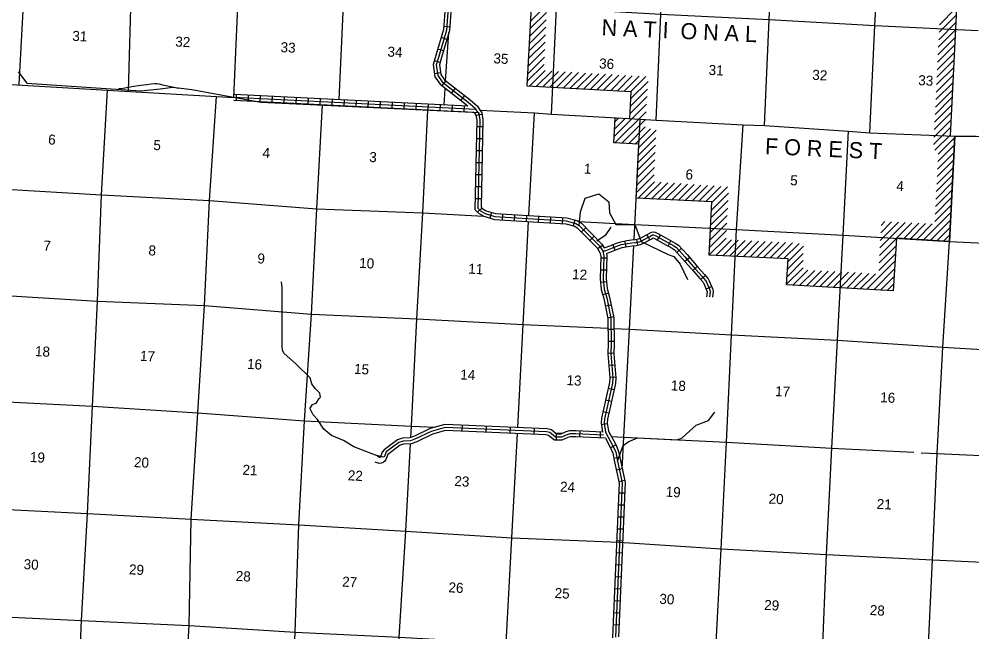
# Model space of a CAD drawing. Extents: x 207145 to 882112, y 15644499 to 16934720.
# Drawn here: x 442773 to 490130, y 16622884 to 16653353 of the extents above; entities that cross this region are included whole.
import ezdxf

# ---------------------------------------------------------------- set-up
doc = ezdxf.new("R2010")
doc.units = 0
for name, color, linetype in [('L11', 7, 'Continuous'), ('L13', 7, 'Continuous'), ('L14', 7, 'Continuous'), ('L37', 7, 'Continuous'), ('L8', 7, 'Continuous'), ('L9', 7, 'Continuous')]:
    doc.layers.add(name, color=color, linetype=linetype)

msp = doc.modelspace()

# ---------------------------------------------------------------- linework, layer by layer
at = {"layer": 'L11'}
for points in [[(463930, 16633201), (463207, 16632994), (462421, 16632615), (462194, 16632531), (461830, 16632518), (461573, 16632441), (460911, 16631940)], [(463966, 16632899), (463314, 16632712), (462538, 16632339), (462253, 16632233), (461880, 16632219), (461711, 16632169), (461096, 16631703)], [(461096, 16631703), (460999, 16631457), (460945, 16631369), (460873, 16631307), (460782, 16631267), (460666, 16631255), (460475, 16631327), (460473, 16631328)], [(460911, 16631940), (460819, 16631818), (460729, 16631591), (460714, 16631566), (460712, 16631564), (460704, 16631561), (460586, 16631606), (460588, 16631605)]]:
    msp.add_lwpolyline(points, dxfattribs=at)
at = {"layer": 'L13'}
for p, q in [((463974, 16650271), (464137, 16652678)), ((463894, 16649089), (463948, 16649891)), ((473336, 16642391), (473646, 16648382)), ((470568, 16643295), (473374, 16643141)), ((469410, 16632782), (469779, 16632759)), ((472755, 16630973), (472828, 16632568))]:
    msp.add_line(p, q, dxfattribs=at)
for points in [[(442786, 16650095), (443057, 16655322), (443375, 16660670), (443673, 16665942), (443903, 16671202), (444268, 16676480), (444309, 16677205)], [(448209, 16649761), (448359, 16655083), (448624, 16660366), (448887, 16665615), (449184, 16670871), (449460, 16676061)], [(453449, 16649459), (453682, 16654758), (453982, 16660073), (454236, 16665306), (454441, 16670567), (454764, 16675733)], [(458690, 16649348), (458921, 16654446), (459246, 16659760), (459536, 16665033), (459818, 16670332), (460054, 16674761)], [(469240, 16648618), (469480, 16653894), (469768, 16659142), (470077, 16664465), (470077, 16664476)], [(474439, 16648325), (474670, 16653593), (475010, 16658872), (475312, 16664237), (475314, 16664280)], [(479815, 16648057), (480054, 16653324), (480335, 16658598), (480583, 16663705)], [(485061, 16647703), (485311, 16653036), (485602, 16658326), (485890, 16663432)], [(464267, 16654188), (469480, 16653894), (474670, 16653593), (480054, 16653324), (485311, 16653036), (490440, 16652780)], [(421107, 16651322), (421741, 16651275), (426295, 16651014), (426988, 16650954), (431569, 16650717), (432281, 16650690), (436919, 16650425), (437562, 16650384), (447165, 16649821)], [(445336, 16613003), (445663, 16618355), (445884, 16623447), (446168, 16628771), (446419, 16634105), (446672, 16639321), (446862, 16644616), (447165, 16649821)], [(447165, 16649821), (453449, 16649459)], [(450791, 16615752), (450929, 16618075), (451228, 16623197), (451325, 16628488), (451658, 16633784), (451992, 16639106), (452245, 16644330), (452580, 16649509)], [(457310, 16638689), (457572, 16643922), (457848, 16649089)], [(462246, 16632551), (462278, 16633120), (462537, 16638453), (462843, 16643726), (463082, 16648829)], [(465680, 16648830), (468389, 16648694), (469240, 16648618), (473646, 16648382), (474439, 16648325), (478761, 16648093), (479815, 16648057), (484000, 16647781), (485061, 16647703), (489285, 16647534), (490341, 16647531), (493784, 16647305)], [(468109, 16643585), (468389, 16648694)], [(476617, 16607800), (476881, 16611274), (477155, 16616573), (477379, 16621706), (477671, 16627022), (477928, 16632313), (478187, 16637655), (478425, 16642897), (478761, 16648093)], [(481439, 16599610), (481485, 16600443), (481786, 16605783), (481974, 16611036), (482412, 16616268), (482689, 16621458), (482903, 16626727), (483168, 16632018), (483454, 16637392), (483725, 16642616), (484000, 16647781)], [(486789, 16600259), (487011, 16605522), (487298, 16610737), (487654, 16616007), (487923, 16621197), (488162, 16626473), (488410, 16631756), (488684, 16637039), (489022, 16642293), (489285, 16647534)], [(420402, 16646024), (420714, 16646005), (426021, 16645698), (431232, 16645497), (436554, 16645147), (441856, 16644916), (446862, 16644616), (452245, 16644330), (457572, 16643922), (462843, 16643726), (465858, 16643556)], [(467555, 16633047), (467828, 16638164), (468093, 16643283)], [(473374, 16643141), (478425, 16642897), (483725, 16642616), (489022, 16642293), (494240, 16642041), (499524, 16641777), (502459, 16641602)], [(472828, 16632568), (473105, 16637942), (473320, 16642088)], [(417908, 16640895), (420434, 16640765), (425742, 16640466), (430984, 16640213), (436234, 16639943), (441550, 16639635), (446672, 16639321), (451992, 16639106), (457310, 16638689)], [(455778, 16608375), (455909, 16612413), (456269, 16617758), (456500, 16622875), (456684, 16628212), (456960, 16633385), (457310, 16638689)], [(457310, 16638689), (462537, 16638453), (467828, 16638164), (472043, 16637987)], [(472343, 16637974), (473105, 16637942), (478187, 16637655), (483454, 16637392), (488684, 16637039), (494032, 16636721), (499250, 16636486), (504570, 16636271), (509764, 16635877), (510973, 16635815)], [(417456, 16635597), (420125, 16635442), (425508, 16635148), (430735, 16634745), (435914, 16634553), (441210, 16634373), (446419, 16634105), (451658, 16633784), (456960, 16633385)], [(456960, 16633385), (462278, 16633120), (463472, 16633070)], [(464966, 16585442), (465308, 16590751), (465546, 16595985), (465879, 16601306), (466130, 16606649), (466397, 16611789), (466705, 16617111), (466983, 16622326), (467263, 16627566), (467539, 16632748)], [(472203, 16632607), (472828, 16632568)], [(472828, 16632568), (477928, 16632313), (483168, 16632018), (487243, 16631815)], [(459711, 16585772), (459984, 16591042), (460254, 16596274), (460590, 16601621), (460829, 16606896), (461125, 16612127), (461350, 16617463), (461659, 16622626), (461990, 16627888), (462229, 16632232)], [(487604, 16631796), (488410, 16631756), (493846, 16631510), (499010, 16631193), (504309, 16630887), (509466, 16630596)], [(422855, 16630057), (430430, 16629498), (435643, 16629313), (440892, 16629034), (446168, 16628771), (451325, 16628488), (456684, 16628212), (461990, 16627888), (467263, 16627566), (472591, 16627351), (477671, 16627022), (482903, 16626727), (488162, 16626473), (493539, 16626221), (498722, 16625945), (503993, 16625598), (509277, 16625334), (514514, 16625132), (517306, 16624984), (519803, 16624977), (525052, 16624673), (530248, 16624506), (535522, 16624041), (540712, 16623740)], [(427104, 16624444), (430167, 16624257), (435462, 16624034), (440642, 16623700), (445884, 16623447), (451228, 16623197), (456500, 16622875), (461659, 16622626), (466983, 16622326), (472713, 16621986)]]:
    msp.add_lwpolyline(points, dxfattribs=at)
at = {"layer": 'L37'}
for p, q in [((468200, 16653257), (468995, 16654052)), ((488514, 16653065), (489336, 16653887)), ((468179, 16652882), (468979, 16653682)), ((488495, 16652693), (489338, 16653535)), ((468137, 16652133), (468947, 16652943)), ((468158, 16652508), (468963, 16653313)), ((488477, 16652321), (489319, 16653164)), ((468116, 16651758), (468930, 16652573)), ((488441, 16651578), (489283, 16652420)), ((488459, 16651950), (489301, 16652792)), ((468095, 16651384), (468914, 16652203)), ((488423, 16651206), (489265, 16652048)), ((468073, 16651009), (468898, 16651834)), ((488404, 16650834), (489247, 16651676)), ((468031, 16650260), (468866, 16651094)), ((468052, 16650634), (468882, 16651464)), ((488386, 16650463), (489228, 16651305)), ((468142, 16650017), (468915, 16650790)), ((468477, 16649999), (469248, 16650770)), ((468812, 16649980), (469582, 16650750)), ((469146, 16649961), (469916, 16650730)), ((469481, 16649942), (470249, 16650710)), ((469816, 16649923), (470583, 16650690)), ((470151, 16649904), (470917, 16650670)), ((470485, 16649885), (471250, 16650650)), ((470820, 16649867), (471584, 16650630)), ((471155, 16649848), (471917, 16650610)), ((471489, 16649829), (472251, 16650591)), ((471824, 16649810), (472585, 16650571)), ((472159, 16649791), (472918, 16650551)), ((472493, 16649772), (473252, 16650531)), ((488350, 16649719), (489192, 16650561)), ((488368, 16650091), (489210, 16650933)), ((472828, 16649753), (473586, 16650511)), ((473163, 16649735), (473919, 16650491)), ((473180, 16649399), (474033, 16650251)), ((488332, 16649347), (489174, 16650189)), ((473157, 16649022), (474009, 16649874)), ((488313, 16648975), (489156, 16649818)), ((472351, 16647508), (473962, 16649119)), ((473134, 16648645), (473985, 16649497)), ((488295, 16648604), (489137, 16649446)), ((472389, 16647193), (473938, 16648742)), ((488259, 16647860), (489101, 16648702)), ((488277, 16648232), (489119, 16649074)), ((472371, 16647882), (472910, 16648421)), ((472391, 16648255), (472574, 16648439)), ((472724, 16647175), (473914, 16648364)), ((488240, 16647488), (489083, 16648331)), ((473060, 16647157), (473890, 16647987)), ((473395, 16647139), (474155, 16647898)), ((473572, 16646962), (474436, 16647825)), ((488222, 16647117), (489064, 16647959)), ((473553, 16646589), (474419, 16647456)), ((488288, 16646829), (489046, 16647587)), ((488456, 16646644), (489282, 16647469)), ((473534, 16646216), (474403, 16647086)), ((488437, 16646271), (489263, 16647097)), ((473495, 16645471), (474371, 16646346)), ((473514, 16645843), (474387, 16646716)), ((488398, 16645525), (489226, 16646353)), ((488418, 16645898), (489245, 16646725)), ((473476, 16645098), (474354, 16645977)), ((488379, 16645152), (489207, 16645980)), ((473456, 16644725), (474338, 16645607)), ((488360, 16644779), (489189, 16645608)), ((473525, 16644440), (474351, 16645266)), ((473863, 16644424), (474681, 16645242)), ((474200, 16644408), (475011, 16645219)), ((474537, 16644392), (475342, 16645196)), ((474875, 16644375), (475672, 16645173)), ((475212, 16644359), (476002, 16645149)), ((475549, 16644343), (476333, 16645126)), ((475886, 16644326), (476663, 16645103)), ((476224, 16644310), (476993, 16645080)), ((476561, 16644294), (477323, 16645056)), ((476898, 16644278), (477654, 16645033)), ((477199, 16644225), (477984, 16645010)), ((488321, 16644033), (489151, 16644864)), ((488340, 16644406), (489170, 16645236)), ((477181, 16643853), (478029, 16644701)), ((488302, 16643660), (489133, 16644491)), ((477145, 16643110), (477992, 16643957)), ((477163, 16643482), (478010, 16644329)), ((488282, 16643287), (489114, 16644119)), ((477127, 16642739), (477973, 16643585)), ((487720, 16642372), (489095, 16643747)), ((477109, 16642367), (477954, 16643212)), ((485557, 16641976), (486813, 16643233)), ((485577, 16642350), (486476, 16643249)), ((485597, 16642723), (486140, 16643266)), ((485617, 16643097), (485803, 16643283)), ((486387, 16642453), (487150, 16643216)), ((486721, 16642433), (487486, 16643199)), ((487054, 16642413), (487823, 16643182)), ((487387, 16642392), (488160, 16643165)), ((488054, 16642352), (489077, 16643375)), ((488387, 16642331), (489058, 16643003)), ((477092, 16641997), (477936, 16642840)), ((488720, 16642311), (489039, 16642630)), ((477073, 16641624), (477917, 16642468)), ((477406, 16641603), (478181, 16642378)), ((477743, 16641587), (478517, 16642360)), ((478080, 16641571), (478853, 16642343)), ((478418, 16641554), (479189, 16642325)), ((478755, 16641538), (479525, 16642308)), ((479092, 16641522), (479861, 16642290)), ((479429, 16641506), (480197, 16642273)), ((479771, 16641494), (480533, 16642255)), ((480107, 16641476), (480869, 16642238)), ((480443, 16641459), (481205, 16642220)), ((480779, 16641441), (481541, 16642203)), ((480981, 16641290), (481755, 16642064)), ((485517, 16641229), (486350, 16642062)), ((485537, 16641603), (486373, 16642438)), ((480961, 16640916), (481749, 16641704)), ((485497, 16640856), (486327, 16641685)), ((480942, 16640543), (481742, 16641344)), ((484913, 16639918), (486304, 16641309)), ((480922, 16640170), (481736, 16640984)), ((481234, 16640128), (481982, 16640876)), ((481568, 16640109), (482317, 16640858)), ((481903, 16640090), (482653, 16640840)), ((482237, 16640071), (482988, 16640821)), ((482571, 16640052), (483323, 16640803)), ((482906, 16640032), (483658, 16640785)), ((483240, 16640013), (483993, 16640766)), ((483575, 16639994), (484329, 16640748)), ((483909, 16639975), (484664, 16640730)), ((484244, 16639956), (484999, 16640711)), ((484578, 16639937), (485334, 16640693)), ((485247, 16639899), (486281, 16640932)), ((485582, 16639880), (486258, 16640556)), ((485916, 16639861), (486235, 16640179))]:
    msp.add_line(p, q, dxfattribs=at)
msp.add_lwpolyline([(489355, 16653882), (489044, 16647548), (489285, 16647534), (489022, 16642293), (486373, 16642454), (486214, 16639844), (480921, 16640146), (480989, 16641430), (477073, 16641619), (477201, 16644263), (473442, 16644444), (473581, 16647129), (472334, 16647196), (472401, 16648448), (473120, 16648408), (473201, 16649732), (468018, 16650024), (468240, 16653964), (466859, 16654042), (467087, 16658381)], dxfattribs=at)
at = {"layer": 'L8'}
for p, q in [((464179, 16652953), (463881, 16652975)), ((464037, 16652344), (463751, 16652428)), ((463868, 16651771), (463582, 16651856)), ((463699, 16651199), (463413, 16651284)), ((463718, 16650678), (463423, 16650635)), ((463975, 16650284), (463790, 16650050)), ((453570, 16649602), (453555, 16649304)), ((464444, 16649916), (464260, 16649681)), ((454165, 16649572), (454151, 16649274)), ((454761, 16649543), (454746, 16649245)), ((455357, 16649513), (455342, 16649215)), ((455953, 16649483), (455938, 16649185)), ((456549, 16649454), (456534, 16649156)), ((457145, 16649424), (457130, 16649126)), ((457741, 16649394), (457726, 16649096)), ((458337, 16649365), (458322, 16649067)), ((458932, 16649335), (458918, 16649037)), ((459528, 16649305), (459513, 16649007)), ((460124, 16649276), (460109, 16648978)), ((460720, 16649246), (460705, 16648948)), ((461316, 16649216), (461301, 16648918)), ((461912, 16649187), (461897, 16648889)), ((462508, 16649157), (462493, 16648859)), ((463104, 16649127), (463089, 16648829)), ((464913, 16649547), (464729, 16649313)), ((463699, 16649098), (463685, 16648800)), ((464295, 16649068), (464280, 16648770)), ((464891, 16649038), (464876, 16648740)), ((465779, 16648604), (465484, 16648563)), ((465809, 16647987), (465511, 16647993)), ((465797, 16647390), (465499, 16647396)), ((465786, 16646794), (465488, 16646800)), ((465774, 16646197), (465476, 16646203)), ((465762, 16645601), (465464, 16645607)), ((465751, 16645004), (465452, 16645010)), ((465739, 16644408), (465441, 16644414)), ((465780, 16643948), (465558, 16643748)), ((466248, 16643748), (466164, 16643462)), ((466802, 16643667), (466783, 16643369)), ((467397, 16643629), (467378, 16643332)), ((467993, 16643591), (467974, 16643294)), ((468588, 16643554), (468569, 16643256)), ((469184, 16643516), (469165, 16643218)), ((469779, 16643478), (469760, 16643181)), ((470391, 16643360), (470315, 16643071)), ((470935, 16642980), (470722, 16642771)), ((471353, 16642555), (471140, 16642346)), ((474114, 16642371), (473976, 16642636)), ((474507, 16642355), (474649, 16642617)), ((471779, 16642095), (471527, 16641936)), ((472401, 16641868), (472285, 16642143)), ((472943, 16642033), (472881, 16642325)), ((473532, 16642118), (473473, 16642410)), ((475030, 16642070), (475173, 16642331)), ((475467, 16641748), (475686, 16641950)), ((471985, 16641458), (471687, 16641468)), ((475864, 16641309), (476089, 16641504)), ((471966, 16640862), (471668, 16640871)), ((476255, 16640858), (476480, 16641053)), ((476650, 16640411), (476875, 16640606)), ((471968, 16640285), (471671, 16640257)), ((472065, 16639727), (471778, 16639644)), ((476917, 16639941), (477194, 16640052)), ((472202, 16639135), (471910, 16639075)), ((472322, 16638550), (472029, 16638490)), ((472343, 16637927), (472045, 16637922)), ((472354, 16637331), (472056, 16637325)), ((472329, 16636724), (472031, 16636740)), ((472377, 16636150), (472079, 16636125)), ((472427, 16635556), (472130, 16635531)), ((472337, 16634923), (472046, 16634988)), ((472206, 16634340), (471915, 16634406)), ((472076, 16633758), (471785, 16633824)), ((472005, 16633226), (471710, 16633180)), ((472434, 16632185), (472172, 16632041)), ((472628, 16631577), (472336, 16631515)), ((472750, 16630993), (472458, 16630932)), ((472872, 16630409), (472580, 16630348)), ((472870, 16629778), (472572, 16629790)), ((472845, 16629182), (472547, 16629194)), ((472820, 16628586), (472522, 16628598)), ((472795, 16627989), (472497, 16628002)), ((472770, 16627393), (472472, 16627406)), ((472745, 16626797), (472447, 16626810)), ((472720, 16626201), (472422, 16626214)), ((472695, 16625605), (472397, 16625618)), ((472670, 16625009), (472372, 16625022)), ((472645, 16624413), (472347, 16624425)), ((472620, 16623817), (472322, 16623829)), ((472593, 16623220), (472295, 16623234))]:
    msp.add_line(p, q, dxfattribs=at)
for points in [[(464447, 16672871), (464750, 16672192), (465033, 16671427), (465094, 16670772), (464484, 16666276), (465011, 16663381), (465294, 16661915), (465144, 16660492), (465043, 16660049), (464244, 16659149), (464030, 16655044), (463871, 16652835), (463486, 16651534), (463355, 16651091), (463444, 16650484), (463694, 16650124), (465001, 16649098), (465081, 16649030)], [(464820, 16659345), (464539, 16659028), (464330, 16655025), (464167, 16652781), (463774, 16651449), (463661, 16651069), (463731, 16650598), (463915, 16650332), (465191, 16649330), (465553, 16649020), (465658, 16648863), (465769, 16648686), (465817, 16648340), (465732, 16644003), (465794, 16643934), (465993, 16643824), (466446, 16643690), (469993, 16643466), (470504, 16643331), (470702, 16643218), (471734, 16642168), (471858, 16641972)], [(464180, 16655035), (464019, 16652808), (463630, 16651492), (463508, 16651080), (463587, 16650541), (463805, 16650228), (465096, 16649214), (465439, 16648920), (465532, 16648781), (465625, 16648634), (465667, 16648331), (465581, 16643946), (465699, 16643815), (465934, 16643685), (466420, 16643542), (469969, 16643317), (470447, 16643191), (470609, 16643098), (471616, 16642074), (471785, 16641806), (471839, 16641561), (471804, 16640442), (471851, 16639930), (471978, 16639488), (472183, 16638481), (472207, 16637227), (472179, 16636711), (472281, 16635510), (472260, 16635260), (471862, 16633486), (471848, 16633264), (471919, 16632812), (472307, 16632106), (472425, 16631815), (472518, 16631375), (472742, 16630299), (472469, 16623778), (472417, 16622619)], [(442734, 16650736), (443163, 16650163), (448833, 16649791), (449778, 16649876), (450408, 16649962), (451353, 16649848), (454789, 16649217), (465642, 16648702)], [(450701, 16649900), (450227, 16649998), (449912, 16650073), (449729, 16650112), (449627, 16650126), (449519, 16650128), (449342, 16650116), (449115, 16650090), (448817, 16650044), (448384, 16649980), (448034, 16649918), (447858, 16649890), (447709, 16649878)], [(465081, 16649030), (453457, 16649609)], [(465397, 16648713), (453442, 16649309)], [(465480, 16648860), (453449, 16649459)], [(465397, 16648713), (465480, 16648581), (465517, 16648322), (465430, 16643890), (465604, 16643696), (465876, 16643546), (466394, 16643393), (469945, 16643168), (470390, 16643051), (470517, 16642978), (471497, 16641981), (471644, 16641748), (471688, 16641547), (471653, 16640438), (471703, 16639902), (471832, 16639453), (472034, 16638465), (472057, 16637230), (472029, 16636708), (472131, 16635510), (472111, 16635283), (471713, 16633507), (471697, 16633257), (471766, 16632820)], [(470609, 16643098), (470683, 16643772), (470908, 16644446), (471582, 16644670), (472076, 16644266), (472121, 16643727), (472435, 16643142), (473374, 16643141), (473684, 16642289), (475028, 16641640), (475307, 16641549), (475625, 16641171), (475989, 16640401)], [(472177, 16643010), (471904, 16642600), (471483, 16642303)], [(471781, 16641824), (471895, 16641826), (472241, 16641963), (472514, 16642078), (472716, 16642137), (473006, 16642199), (473235, 16642230), (473424, 16642248), (473604, 16642284), (473769, 16642359), (474120, 16642542), (474255, 16642619), (474302, 16642625), (474340, 16642615), (474422, 16642571), (474837, 16642346), (475308, 16642087), (475441, 16641996), (475860, 16641540), (476399, 16640919), (476725, 16640552), (476894, 16640358), (476943, 16640275), (477082, 16639930), (477104, 16639875), (477115, 16639798), (477093, 16639537)], [(471858, 16641972), (472184, 16642102), (472464, 16642219), (472679, 16642283), (472980, 16642346), (473217, 16642379), (473402, 16642397), (473557, 16642428), (473703, 16642494), (474048, 16642674), (474207, 16642764), (474311, 16642777), (474395, 16642756), (474494, 16642703), (474909, 16642477), (475387, 16642215), (475539, 16642111), (475972, 16641640), (476512, 16641018), (476838, 16640651), (477015, 16640446), (477078, 16640342), (477222, 16639985), (477250, 16639915), (477266, 16639802), (477242, 16639524)], [(471964, 16641692), (472298, 16641824), (472565, 16641936), (472753, 16641992), (473032, 16642051), (473252, 16642081), (473446, 16642100), (473650, 16642141), (473835, 16642224), (474192, 16642410), (474295, 16642469), (474350, 16642439), (474765, 16642214), (475230, 16641959), (475342, 16641882), (475748, 16641440), (476286, 16640820), (476612, 16640453), (476772, 16640269), (476809, 16640208), (476943, 16639874), (476958, 16639836), (476964, 16639794), (476943, 16639550)], [(471964, 16641692), (471989, 16641575), (471954, 16640447), (471999, 16639958), (472124, 16639524), (472333, 16638498), (472357, 16637225), (472329, 16636713), (472432, 16635509), (472408, 16635237), (472011, 16633465), (471999, 16633271), (472063, 16632861), (472443, 16632170), (472569, 16631859), (472665, 16631406), (472893, 16630312), (472619, 16623771), (472568, 16622642)], [(471913, 16632512), (472171, 16632041), (472281, 16631771), (472371, 16631345), (472592, 16630287), (472319, 16623784), (472266, 16622597)]]:
    msp.add_lwpolyline(points, dxfattribs=at)
at = {"layer": 'L9'}
for p, q in [((464795, 16633163), (464783, 16632865)), ((465988, 16633113), (465975, 16632815)), ((467180, 16633062), (467167, 16632764)), ((468372, 16633012), (468359, 16632714)), ((469472, 16632719), (469473, 16632421)), ((470642, 16632873), (470628, 16632575)), ((471661, 16632825), (471648, 16632525))]:
    msp.add_line(p, q, dxfattribs=at)
for points in [[(471827, 16632667), (470451, 16632733), (470150, 16632732), (469998, 16632690), (469724, 16632571), (469431, 16632570), (469159, 16632794), (468994, 16632836), (463948, 16633050), (463260, 16632853), (462479, 16632477), (462223, 16632382), (461855, 16632369), (461642, 16632305), (461024, 16631837), (460936, 16631607), (460875, 16631569), (460480, 16631674), (459416, 16632090), (458905, 16632394), (458301, 16632652), (457916, 16632957), (457600, 16633451), (457398, 16633670), (457254, 16633937), (457242, 16634013), (457352, 16634191), (457543, 16634256), (457681, 16634491), (457751, 16634554), (457729, 16634756), (457489, 16634994), (457325, 16635212), (457233, 16635510), (456552, 16636200), (455938, 16636736), (455872, 16636898), (455850, 16637109), (455853, 16640009), (455809, 16640288)], [(472518, 16631375), (472803, 16632154), (473047, 16632342), (473509, 16632534), (475468, 16632437), (475707, 16632524), (476110, 16632879), (476418, 16633163), (477041, 16633397), (477356, 16633815)], [(471766, 16632820), (470455, 16632883), (470130, 16632882), (469948, 16632832), (469692, 16632721), (469485, 16632720), (469228, 16632931), (469016, 16632985), (463930, 16633201)], [(471913, 16632512), (470448, 16632583), (470171, 16632582), (470048, 16632548), (469755, 16632421), (469378, 16632420), (469089, 16632657), (468972, 16632687), (463966, 16632899)]]:
    msp.add_lwpolyline(points, dxfattribs=at)

# ---------------------------------------------------------------- texts
at = {"layer": 'L14'}
for s, p in [('31', (445410, 16652273)), ('32', (450527, 16651990)), ('33', (455760, 16651710)), ('34', (461072, 16651489)), ('35', (466339, 16651156)), ('36', (471591, 16650901)), ('31', (477032, 16650579)), ('32', (482185, 16650336)), ('33', (487452, 16650070)), ('6', (444209, 16647120)), ('5', (449438, 16646845)), ('4', (454863, 16646458)), ('3', (460166, 16646249)), ('1', (470829, 16645672)), ('6', (475885, 16645388)), ('5', (481087, 16645095)), ('4', (486363, 16644813)), ('7', (443973, 16641844)), ('8', (449192, 16641611)), ('9', (454608, 16641210)), ('10', (459668, 16640985)), ('11', (465086, 16640699)), ('12', (470250, 16640425)), ('18', (443555, 16636600)), ('17', (448774, 16636365)), ('16', (454094, 16635964)), ('15', (459411, 16635719)), ('14', (464691, 16635439)), ('13', (469973, 16635160)), ('18', (475157, 16634896)), ('17', (480339, 16634610)), ('16', (485563, 16634307)), ('19', (443304, 16631335)), ('20', (448474, 16631082)), ('21', (453867, 16630702)), ('22', (459102, 16630425)), ('23', (464397, 16630142)), ('24', (469648, 16629862)), ('19', (474900, 16629611)), ('20', (480016, 16629270)), ('21', (485388, 16629004)), ('30', (442990, 16626009)), ('29', (448227, 16625751)), ('28', (453533, 16625425)), ('27', (458820, 16625139)), ('26', (464104, 16624857)), ('25', (469382, 16624575)), ('30', (474586, 16624287)), ('29', (479795, 16623983)), ('28', (485042, 16623729))]:
    msp.add_text(s, height=500, rotation=356.9671, dxfattribs=at).set_placement(p)
at = {"layer": 'L37'}
for s, p in [('N A T I  O N A L', (471711, 16652545)), ('F O R E S T', (479835, 16646641))]:
    msp.add_text(s, height=799.98, rotation=357.4131, dxfattribs=at).set_placement(p)

doc.saveas('drawing.dxf')
